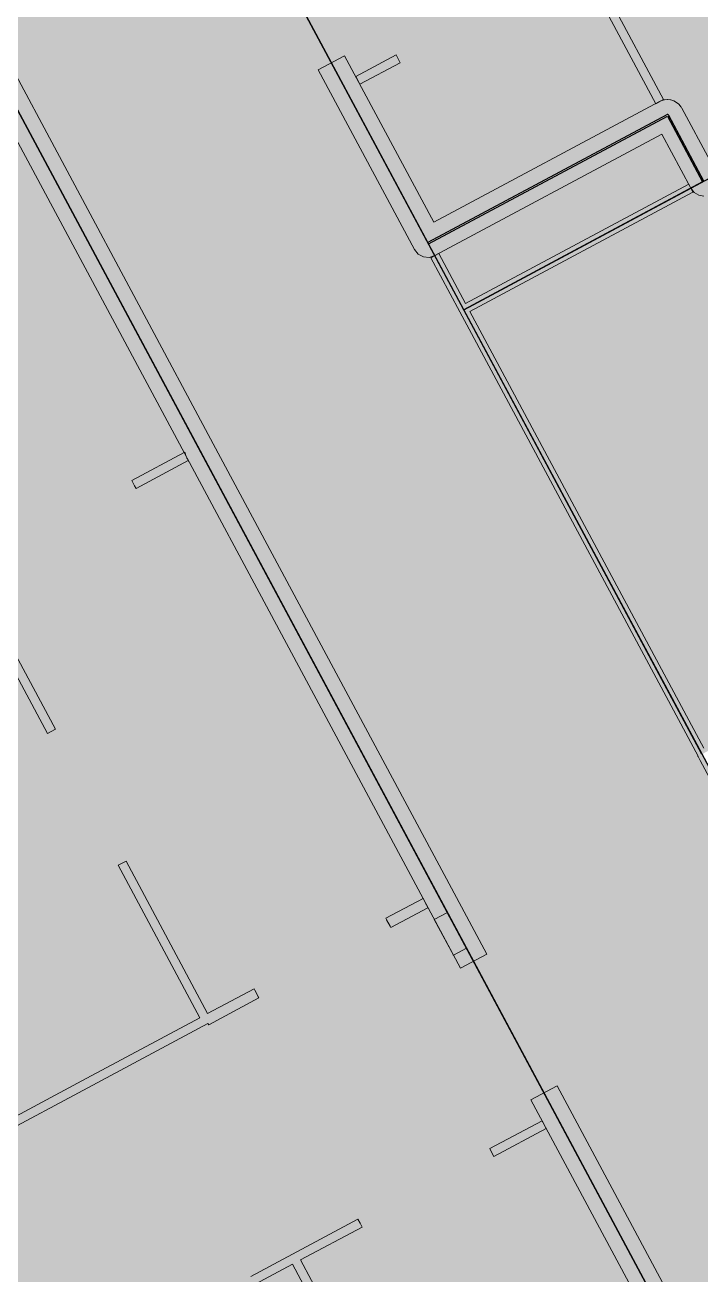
# Model space of a CAD drawing. Header units: millimetres. Extents: x 0 to 224629, y -187555 to 25097.
# Drawn here: x 75876 to 80396, y -167445 to -159085 of the extents above; entities that cross this region are included whole.
import ezdxf

# ---------------------------------------------------------------- set-up
doc = ezdxf.new("R2010")
doc.units = ezdxf.units.MM
doc.linetypes.add('Solid', pattern=[0])
for name, color, linetype, lineweight in [('Inner Walls', 5, 'Solid', 0), ('Room Objects', 47, 'Solid', 15), ('Room Walls', 47, 'Solid', 35), ('Service Area', 252, 'Solid', 25), ('Studio Apartment', 1, 'Solid', 35), ('Two-Bedroom Apartment', 250, 'Solid', 25)]:
    doc.layers.add(name, color=color, linetype=linetype, lineweight=lineweight)

msp = doc.modelspace()

# ---------------------------------------------------------------- hatches: boundary and pattern name
at = {"layer": 'Room Objects', "linetype": 'Solid', "lineweight": 0}
msp.add_hatch(color=5, dxfattribs=at).paths.add_polyline_path([(78612, -165072), (78700, -165025), (78700, -165025), (78828, -165263), (78828, -165263), (78740, -165310), (78740, -165310), (78740, -165310)], flags=0)
at = {"layer": 'Service Area', "linetype": 'Solid', "lineweight": 25}
for points in [[(73861, -155985), (75624, -155041), (85180, -172892), (83417, -173836)], [(85201, -157569), (86794, -160545), (80402, -163966), (78809, -160991), (78809, -160991)], [(78573, -160550), (80171, -159695), (80407, -160135), (78809, -160991)]]:
    msp.add_hatch(color=254, dxfattribs=at).paths.add_polyline_path(points, flags=0)
at = {"layer": 'Studio Apartment', "linetype": 'Solid', "lineweight": 25}
msp.add_hatch(color=252, dxfattribs=at).paths.add_polyline_path([(77217, -158015), (83608, -154594), (85201, -157569), (80416, -160131), (80416, -160131), (80180, -159690), (80179, -159688), (80178, -159687), (80176, -159686), (80174, -159685), (80172, -159685), (80170, -159685), (80169, -159685), (80167, -159686), (78569, -160541)], flags=0)
at = {"layer": 'Two-Bedroom Apartment', "linetype": 'Solid', "lineweight": 25}
h = msp.add_hatch(color=151, dxfattribs=at)
h.paths.add_polyline_path([(69062, -162381), (75453, -158959), (77046, -161935), (78639, -164910), (80232, -167886), (78483, -168822), (78483, -168822), (78247, -168381), (78246, -168380), (78245, -168378), (78243, -168377), (78241, -168376), (78239, -168376), (78237, -168376), (78235, -168376), (78233, -168377), (76795, -169147), (76794, -169148), (76792, -169149), (76791, -169151), (76790, -169153), (76790, -169155), (76790, -169157), (76790, -169159), (76791, -169160), (77027, -169601), (73840, -171307), (72247, -168332), (70654, -165356)], flags=0)
h.paths.add_polyline_path([(75048, -162426), (73610, -163196), (73608, -163197), (73607, -163198), (73606, -163200), (73605, -163202), (73604, -163204), (73604, -163206), (73605, -163208), (73606, -163210), (73842, -163650), (73843, -163652), (73844, -163653), (73846, -163654), (73847, -163655), (73849, -163656), (73851, -163656), (73853, -163655), (73855, -163654), (75293, -162885), (75295, -162883), (75296, -162882), (75297, -162880), (75298, -162879), (75298, -162877), (75298, -162875), (75298, -162873), (75297, -162871), (75061, -162430), (75060, -162429), (75059, -162427), (75057, -162426), (75055, -162425), (75053, -162425), (75052, -162425), (75050, -162425)], flags=0)

# ---------------------------------------------------------------- linework, layer by layer
at = {"layer": 'Inner Walls', "color": 47, "linetype": 'Solid', "lineweight": 15}
for p, q in [((75542, -158912), (77134, -161888)), ((78787, -165398), (75412, -159095)), ((77836, -159385), (78013, -159291)), ((78013, -159291), (78610, -160406)), ((78481, -160588), (77836, -159385)), ((80130, -159593), (80149, -159587)), ((80149, -159587), (80151, -159587)), ((80151, -159587), (80170, -159585)), ((80170, -159585), (80172, -159585)), ((80172, -159585), (80192, -159587)), ((80192, -159587), (80194, -159587)), ((80194, -159587), (80213, -159593)), ((78610, -160406), (80119, -159598)), ((80119, -159598), (80128, -159593)), ((80128, -159593), (80130, -159593)), ((80213, -159593), (80214, -159593)), ((80214, -159593), (80232, -159603)), ((80232, -159603), (80233, -159604)), ((80233, -159604), (80248, -159616)), ((80248, -159616), (80250, -159618)), ((80250, -159618), (80262, -159633)), ((80262, -159633), (80263, -159634)), ((80263, -159634), (80268, -159643)), ((80268, -159643), (80457, -159995)), ((80134, -159817), (78616, -160629)), ((80328, -160178), (80134, -159817)), ((80350, -160206), (80328, -160178)), ((80381, -160224), (80350, -160206)), ((80416, -160231), (80381, -160224)), ((78505, -160619), (78481, -160588)), ((78540, -160637), (78505, -160619)), ((78579, -160641), (78540, -160637)), ((78616, -160629), (78579, -160641)), ((77134, -161888), (78727, -164863)), ((78727, -164863), (78963, -165304)), ((78963, -165304), (78787, -165398)), ((79259, -166280), (79435, -166186)), ((79435, -166186), (80320, -167839)), ((80097, -167845), (79259, -166280))]:
    msp.add_line(p, q, dxfattribs=at)
at = {"layer": 'Room Objects', "color": 0, "linetype": 'Solid', "lineweight": 0}
for p, q in [((78612, -165072), (78700, -165025)), ((78740, -165310), (78612, -165072)), ((78700, -165025), (78828, -165263)), ((78828, -165263), (78740, -165310))]:
    msp.add_line(p, q, dxfattribs=at)
for p in [(78700, -165025), (78828, -165263), (78740, -165310), (78740, -165310)]:
    msp.add_point(p, dxfattribs=at)
at = {"layer": 'Room Walls', "color": 47, "linetype": 'Solid', "lineweight": 9}
for p, q in [((79637, -158634), (80146, -159584)), ((80093, -159612), (79599, -158688)), ((78087, -159430), (78357, -159285)), ((78385, -159338), (78115, -159482)), ((78357, -159285), (78371, -159311)), ((78371, -159311), (78385, -159338)), ((78115, -159482), (78087, -159430)), ((80146, -159584), (80093, -159612)), ((78822, -160950), (80314, -160151)), ((80314, -160151), (80342, -160204)), ((80342, -160204), (78850, -161003)), ((78590, -160644), (78642, -160615)), ((78783, -161005), (78590, -160644)), ((78642, -160615), (78822, -160950)), ((78845, -161122), (78783, -161005)), ((78850, -161003), (80415, -163926)), ((80376, -163980), (78845, -161122)), ((76589, -162134), (76939, -161947)), ((76966, -162000), (76618, -162187)), ((76939, -161947), (76944, -161945)), ((76944, -161945), (76953, -161973)), ((76953, -161973), (76960, -161986)), ((76959, -161987), (76957, -161983)), ((76957, -161983), (76958, -161987)), ((76958, -161987), (76959, -161987)), ((76960, -161986), (76963, -161991)), ((76963, -161991), (76967, -162000)), ((76971, -162009), (76966, -162000)), ((76967, -162000), (76972, -162008)), ((76972, -162008), (76971, -162009)), ((76608, -162169), (76589, -162134)), ((76618, -162187), (76608, -162169)), ((76026, -163828), (75480, -162807)), ((75528, -162770), (76079, -163799)), ((76079, -163799), (76026, -163828)), ((80376, -163981), (80376, -163980)), ((80390, -164007), (80376, -163981)), ((81969, -166956), (80390, -164007)), ((76498, -164709), (76551, -164681)), ((76551, -164681), (77097, -165701)), ((77045, -165730), (76498, -164709)), ((78289, -165064), (78537, -164931)), ((78537, -164931), (78538, -164930)), ((78538, -164930), (78551, -164957)), ((78570, -164993), (78322, -165125)), ((78551, -164957), (78558, -164971)), ((78558, -164971), (78560, -164975)), ((78560, -164975), (78565, -164984)), ((78565, -164984), (78570, -164993)), ((78294, -165073), (78289, -165064)), ((78294, -165074), (78294, -165073)), ((78317, -165117), (78294, -165074)), ((78322, -165125), (78317, -165117)), ((77097, -165701), (77407, -165536)), ((77440, -165597), (77104, -165777)), ((77407, -165536), (77412, -165545)), ((77412, -165545), (77425, -165570)), ((77425, -165570), (77435, -165589)), ((77435, -165589), (77440, -165597)), ((76255, -166153), (77045, -165730)), ((77099, -165769), (76296, -166199)), ((77104, -165777), (77099, -165769)), ((75455, -166581), (76255, -166153)), ((76296, -166199), (75484, -166633)), ((78983, -166606), (79333, -166419)), ((79333, -166419), (79361, -166472)), ((79361, -166472), (79011, -166659)), ((78997, -166633), (78983, -166606)), ((79011, -166659), (78997, -166633)), ((77664, -167313), (78101, -167078)), ((78101, -167078), (78116, -167105)), ((78116, -167105), (78130, -167131)), ((78130, -167131), (77718, -167351)), ((77385, -167461), (77664, -167313)), ((77718, -167351), (78213, -168275)), ((77665, -167380), (77414, -167514)), ((78160, -168303), (77665, -167380))]:
    msp.add_line(p, q, dxfattribs=at)
msp.add_point((80376, -163981), dxfattribs=at)
at = {"layer": 'Service Area', "color": 254, "linetype": 'Solid', "lineweight": 25}
for p, q in [((75624, -155041), (85180, -172892)), ((83417, -173836), (73861, -155985)), ((78809, -160991), (85201, -157569)), ((78573, -160550), (80171, -159695)), ((80171, -159695), (80407, -160135)), ((80407, -160135), (78809, -160991)), ((78809, -160991), (78573, -160550)), ((80402, -163966), (78809, -160991))]:
    msp.add_line(p, q, dxfattribs=at)
msp.add_point((78809, -160991), dxfattribs=at)
at = {"layer": 'Studio Apartment', "color": 252, "linetype": 'Solid', "lineweight": 25}
for p, q in [((78569, -160541), (77217, -158015)), ((80167, -159686), (78569, -160541)), ((80169, -159685), (80167, -159686)), ((80170, -159685), (80169, -159685)), ((80172, -159685), (80170, -159685)), ((80174, -159685), (80172, -159685)), ((80176, -159686), (80174, -159685)), ((80178, -159687), (80176, -159686)), ((80179, -159688), (80178, -159687)), ((80180, -159690), (80179, -159688)), ((80416, -160131), (80180, -159690))]:
    msp.add_line(p, q, dxfattribs=at)
at = {"layer": 'Two-Bedroom Apartment', "color": 151, "linetype": 'Solid', "lineweight": 25}
for p, q in [((75453, -158959), (77046, -161935)), ((77046, -161935), (78639, -164910)), ((78639, -164910), (80232, -167886))]:
    msp.add_line(p, q, dxfattribs=at)

doc.saveas('drawing.dxf')
